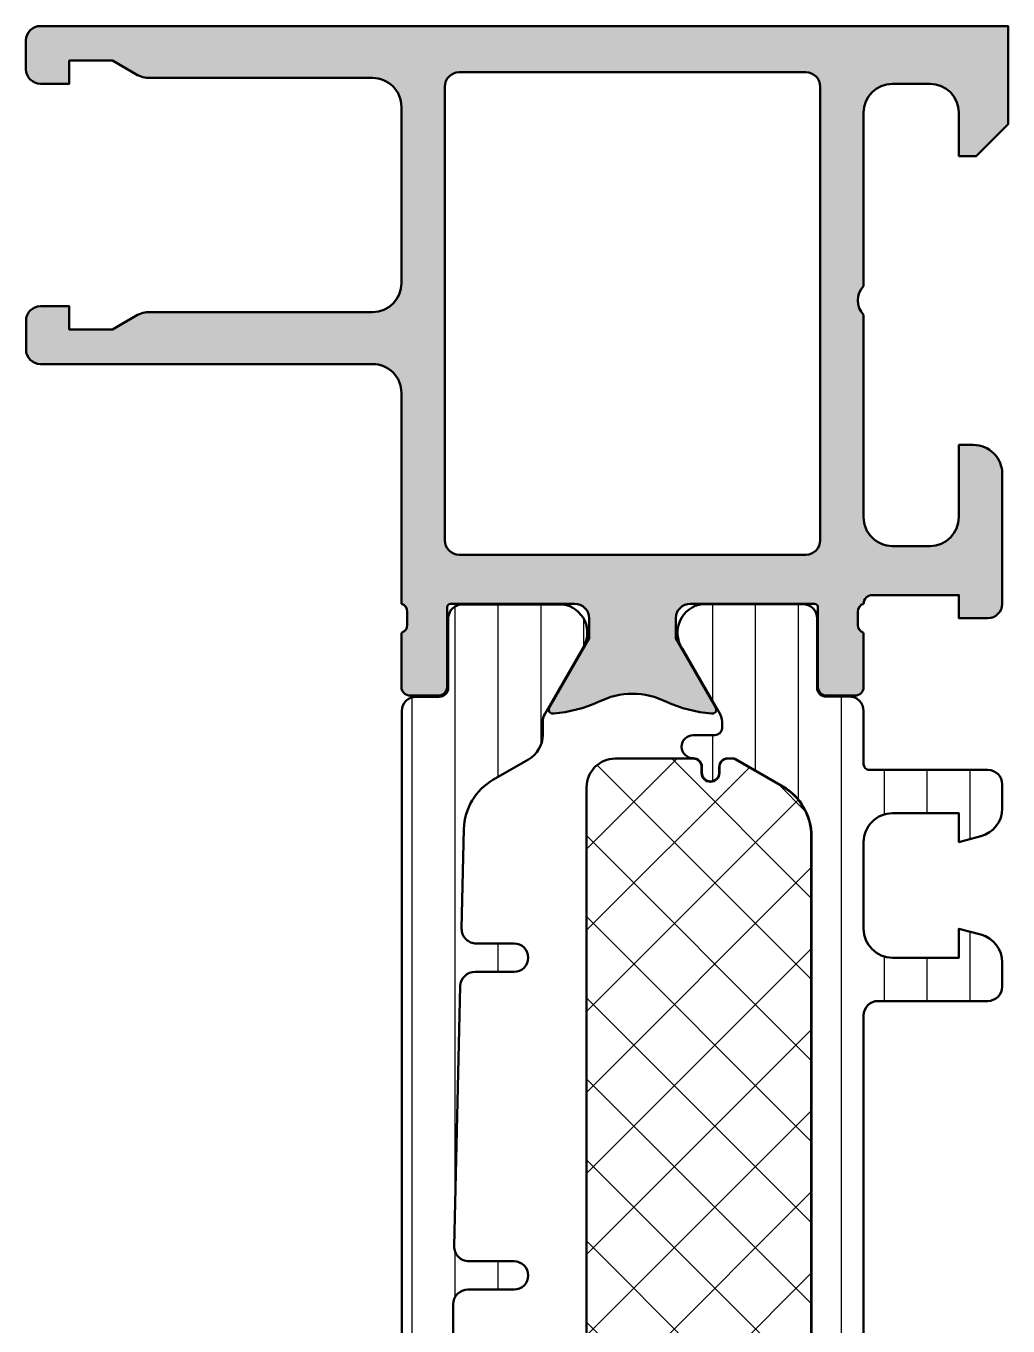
# Model space of a CAD drawing. Extents: x 0 to 64, y 0 to 90.
# Drawn here: x 0 to 34, y 45 to 90 of the extents above; entities that cross this region are included whole.
import ezdxf

# ---------------------------------------------------------------- set-up
doc = ezdxf.new("R2010")
doc.units = 0
for name, color, linetype, lineweight in [('0S-Alu contour', 7, 'Continuous', 50), ('0S-Alu hatch', 252, 'Continuous', 25), ('0S-Plastic contour', 254, 'Continuous', 50), ('0S-Plastic hatch', 253, 'Continuous', 25), ('0S-PT contour', 91, 'Continuous', 50), ('0S-PT hatch', 103, 'Continuous', 25)]:
    doc.layers.add(name, color=color, linetype=linetype, lineweight=lineweight)
pattern_1 = [(90, (0, 0), (-1.4859, 0), [])]

# ---------------------------------------------------------------- blocks, each defined once
blk = doc.blocks.new('345550__A8BBF16F_C096_42A3_A798_4596A1D0117F_')
at = {"layer": '0S-Alu hatch'}
h = blk.add_hatch(color=256, dxfattribs=at)
edge = h.paths.add_edge_path()
edge.add_line((4.307364752741602, 88.20042479065357), (11.99954769374995, 88.20109915747872))
edge.add_ellipse((11.99963536272052, 87.20110073497803), major_axis=(-0.9999984263436257, 0), ratio=1, start_angle=180, end_angle=270.00502306991916, ccw=False)
edge.add_line((12.99963378906414, 87.20110073497806), (12.99963378906277, 81.0998222595982))
edge.add_ellipse((11.99963452751089, 81.09982225959848), major_axis=(-0.9999992615518848, 0), ratio=1, start_angle=90.00000000000023, end_angle=180, ccw=False)
edge.add_line((11.99963452751089, 80.0998229980466), (4.307261541675392, 80.09982299805117))
edge.add_arc((4.30726154167536, 79.0998129319747), 1.00001006607647, 89.99999999999811, 120.0003285740116)
edge.add_line((3.807251542200909, 79.9658441858448), (3, 79.49977111816405))
edge.add_line((3, 79.49977111816405), (1.5, 79.49977111816405))
edge.add_line((1.5, 79.49977111816405), (1.5, 80.30021667480466))
edge.add_line((1.5, 80.30021667480466), (0.5000763498907892, 80.30021667480466))
edge.add_arc((0.5000763498907892, 79.80021661288244), 0.5000000619222363, 90, 180)
edge.add_line((7.6287968553e-05, 79.80021661288244), (7.62939313187e-05, 78.80000965062501))
edge.add_arc((0.5000800347773583, 78.80000965361279), 0.5000037408460396, 180, 270)
edge.add_line((0.500080034777358, 78.30000591276675), (11.99963278891742, 78.30000591278124))
edge.add_ellipse((11.99963278891863, 77.30000491263687), major_axis=(-1.000001000144365, 0), ratio=1, start_angle=180, end_angle=270.00000000006963, ccw=False)
edge.add_line((12.999633789063, 77.30000491263687), (12.9996337890625, 69.99976730346677))
edge.add_ellipse((12.92079734251946, 69.73224671147365), major_axis=(-0.2788950563274339, 0), ratio=1, start_angle=178.8354106259204, end_angle=253.5801235805082, ccw=False)
edge.add_line((13.19963478906251, 69.72657830347536), (13.1996347890625, 69.27298430347531))
edge.add_ellipse((12.92076669341931, 69.26732364399825), major_axis=(-0.2789255417371736, 0), ratio=1, start_angle=106.4245945553584, end_angle=181.1628700728862, ccw=False)
edge.add_line((12.9996337890625, 68.99978030347529), (12.9996337890625, 67.1197693034668))
edge.add_arc((13.29963378906251, 67.1197693034668), 0.300000000000006, 180, 269.9999999999997)
edge.add_line((13.29963378906251, 66.81976930346679), (14.27960810810528, 66.81976930346677))
edge.add_arc((14.27960810810528, 67.11976930346678), 0.3000000000000114, 269.9999999999993, 360)
edge.add_line((14.57960810810529, 67.11976930346678), (14.57960810810529, 69.87998474121093))
edge.add_ellipse((14.69960810810531, 69.8799847412109), major_axis=(-0.1200000000000241, 0), ratio=1, start_angle=270.0000000022221, end_angle=360, ccw=False)
edge.add_line((14.69960810810066, 69.99998474121094), (18.99958563615991, 69.99998474137686))
edge.add_ellipse((18.99958563615992, 69.49999762360295), major_axis=(-0.4999871177739266, 0), ratio=1, start_angle=180, end_angle=270.00000000000125, ccw=False)
edge.add_line((19.49957275393385, 69.49999762360294), (19.49957275390625, 68.79993493479931))
edge.add_line((19.49957275390625, 68.79993493479931), (18.11135864257811, 66.3954696655273))
edge.add_arc((18.23234283792862, 66.33515564994492), 0.1351848956070158, 153.5024575326301, 286.3715668768105)
edge.add_arc((17.91098028125077, 70.84733126901101), 4.65577701696899, 274.4281396603568, 294.2250920001356)
edge.add_ellipse((20.99960327148445, 64.30878680226868), major_axis=(-2.577788972612978, 0), ratio=1, start_angle=242.8012200647251, end_angle=297.19877993525813, ccw=False)
edge.add_arc((24.0882262617183, 70.84733126901102), 4.655777016969111, 245.7749079998717, 265.5718603394586)
edge.add_arc((23.76686370504204, 66.33515564994111), 0.1351848956070081, 253.6284331158749, 386.4975424692157)
edge.add_line((23.8878479003906, 66.39546966552737), (22.49960327148437, 68.79998779296872))
edge.add_line((22.49960327148437, 68.79998779296872), (22.49960327124615, 69.50000780482098))
edge.add_ellipse((22.99958020816802, 69.50000780482098), major_axis=(-0.4999769369218719, 0), ratio=1, start_angle=270.00009934834515, end_angle=360, ccw=False)
edge.add_line((22.99957934123014, 69.9999847417421), (27.29959840018214, 69.9999921972122))
edge.add_ellipse((27.29959860825653, 69.87999237060544), major_axis=(-0.1199998266069385, 0), ratio=1, start_angle=180, end_angle=270.0000993483431, ccw=False)
edge.add_line((27.41959843486347, 69.87999237060542), (27.41959843486345, 67.11999437060544))
edge.add_arc((27.71959843486344, 67.11999437060544), 0.2999999999999865, 180, 270.0000000000007)
edge.add_line((27.71959843486345, 66.81999437060546), (28.69957275390624, 66.81999437060546))
edge.add_arc((28.69957275390624, 67.11999437060547), 0.3000000000000114, 270, 360)
edge.add_line((28.99957275390625, 67.11999437060547), (28.99957275390624, 69.00000537061396))
edge.add_ellipse((29.07843984954942, 69.26754871113691), major_axis=(-0.2789255417371619, 0), ratio=1, start_angle=-1.162870072912483, end_angle=73.5754054446428, ccw=False)
edge.add_line((28.79957175390624, 69.27320937061408), (28.79957175390624, 69.72680337061396))
edge.add_ellipse((29.07840920044929, 69.73247177861228), major_axis=(-0.2788950563274363, 0), ratio=1, start_angle=-73.58012358051627, end_angle=1.1645893740821975, ccw=False)
edge.add_ellipse((29.29905295162591, 70.00051536731213), major_axis=(-0.2994806543864574, 0), ratio=1, start_angle=-90.11462734938578, end_angle=0.10005828018472585, ccw=False)
edge.add_line((29.29965209960847, 70.29999542236328), (32.299560546875, 70.29999542236327))
edge.add_line((32.299560546875, 70.29999542236327), (32.299560546875, 69.49999999999999))
edge.add_line((32.299560546875, 69.49999999999999), (33.29959510195838, 69.50000762846402))
edge.add_arc((33.29959128749564, 69.99997688836302), 0.4999692599135548, 270.000437132106, 359.9992228112989)
edge.add_line((33.79956054736321, 69.99997010652889), (33.79962158576447, 74.49989896487655))
edge.add_arc((32.79953411146229, 74.49991252943104), 1.000087474394167, 359.9992228764861, 450)
edge.add_line((32.79953411146229, 75.50000000382522), (32.29962158203125, 75.49999999999999))
edge.add_line((32.29962158203125, 75.49999999999999), (32.29962158585646, 73.00008747056891))
edge.add_ellipse((31.29953411146229, 73.00008747056896), major_axis=(-1.000087474394181, 0), ratio=1, start_angle=90.00000007618252, end_angle=180, ccw=False)
edge.add_line((31.29953411279204, 71.99999999617478), (29.99963155163522, 71.9999999982715))
edge.add_ellipse((29.99963155163521, 73.00005879772895), major_axis=(-1.000058799457448, 0), ratio=1, start_angle=0, end_angle=90.00000000000063, ccw=False)
edge.add_line((28.99957275217776, 73.00005879772895), (28.99957275390625, 79.99999999999999))
edge.add_ellipse((29.52441209422461, 80.49999999999999), major_axis=(-0.7248836686985065, 0), ratio=1, start_angle=-43.61157673631351, end_angle=43.61157673631362, ccw=False)
edge.add_line((28.99957275390625, 80.99999999999999), (28.99957275279339, 87.00038769658362))
edge.add_ellipse((29.9996275625945, 87.00038769658359), major_axis=(-1.000054809801117, 0), ratio=1, start_angle=270.00000016449235, end_angle=360, ccw=False)
edge.add_line((29.99962755972341, 88.00044250638469), (31.2995351827557, 88.0004425086149))
edge.add_ellipse((31.29953518275569, 87.00035610491894), major_axis=(-1.000086403695945, 0), ratio=1, start_angle=180, end_angle=269.9999999999992, ccw=False)
edge.add_line((32.29962158645163, 87.00035610491896), (32.29962158203125, 85.49999237060545))
edge.add_line((32.29962158203125, 85.49999237060545), (32.89959716796875, 85.49999237060545))
edge.add_line((32.89959716796875, 85.49999237060545), (33.99957275390625, 86.59996795654295))
edge.add_line((33.99957275390625, 86.59996795654295), (33.99957275390626, 89.99999999999999))
edge.add_line((33.99957275390626, 89.99999999999999), (0.4999794725515301, 90.00000000042138))
edge.add_arc((0.4999794725515273, 89.50002052744846), 0.4999794729729246, 89.99999999999967, 180)
edge.add_line((-4.213974e-10, 89.50002052744846), (-7.657e-13, 88.50054844111712))
edge.add_arc((0.4999991249216863, 88.50054844132792), 0.499999124922452, 180, 270)
edge.add_line((0.4999991249216861, 88.00054931640547), (1.5, 88.00054931640624))
edge.add_line((1.5, 88.00054931640624), (1.5, 88.80047607421874))
edge.add_line((1.5, 88.80047607421874), (2.999999999999999, 88.80047607421874))
edge.add_line((2.999999999999999, 88.80047607421874), (3.807275074343867, 88.33439905843603))
edge.add_arc((4.307277082792603, 89.20043438066548), 1.000009593854872, 240.0001844823245, 270.0050230698836)
edge = h.paths.add_edge_path()
edge.add_ellipse((14.99962127114104, 87.89999115561677), major_axis=(-0.5000027408751038, 0), ratio=1, start_angle=270.0000000000354, end_angle=359.99968592151924, ccw=False)
edge.add_line((14.99962127114073, 88.39999389649188), (26.99958527182773, 88.39999389649186))
edge.add_ellipse((26.99958527182772, 87.89999115561675), major_axis=(-0.5000027408751038, 0), ratio=1, start_angle=180, end_angle=269.9999999999996, ccw=False)
edge.add_line((27.49958801270282, 87.89999115561702), (27.49958801270283, 72.19999968910975))
edge.add_ellipse((26.99958527182773, 72.19999968910975), major_axis=(-0.5000027408751038, 0), ratio=1, start_angle=90.00000000003541, end_angle=180, ccw=False)
edge.add_line((26.99958527182803, 71.69999694823466), (14.99962127114104, 71.69999694823466))
edge.add_ellipse((14.99962127114104, 72.19999968910979), major_axis=(-0.5000027408751127, 0), ratio=1, start_angle=0, end_angle=90, ccw=False)
edge.add_line((14.49961853026592, 72.19999968910979), (14.49961853027345, 87.89999389648436))
at = {"layer": '0S-Alu contour', "color": 7}
for points in [[(32.29962158645163, 87.00035610491896), (32.29962158203125, 85.49999237060545), (32.89959716796875, 85.49999237060545), (33.99957275390625, 86.59996795654295), (33.99957275390626, 89.99999999999999), (0.4999794725515301, 90.00000000042138)], [(-4.213974e-10, 89.50002052744846), (-7.657e-13, 88.50054844111712)], [(0.4999991249216861, 88.00054931640547), (1.5, 88.00054931640624), (1.5, 88.80047607421874), (2.999999999999999, 88.80047607421874), (3.807275074343867, 88.33439905843603)], [(4.307364752741602, 88.20042479065357), (11.99954769374995, 88.20109915747872)], [(14.99962127114073, 88.39999389649188), (26.99958527182773, 88.39999389649186)], [(14.49961853026592, 72.19999968910979), (14.49961853027345, 87.89999389648436)], [(27.49958801270282, 87.89999115561702), (27.49958801270283, 72.19999968910975)], [(29.99962755972341, 88.00044250638469), (31.2995351827557, 88.0004425086149)], [(12.99963378906414, 87.20110073497806), (12.99963378906277, 81.0998222595982)], [(28.99957275390625, 80.99999999999999), (28.99957275279339, 87.00038769658362)], [(3.807251542200909, 79.9658441858448), (3, 79.49977111816405), (1.5, 79.49977111816405), (1.5, 80.30021667480466), (0.5000763498907892, 80.30021667480466)], [(7.6287968553e-05, 79.80021661288244), (7.62939313187e-05, 78.80000965062501)], [(11.99963452751089, 80.0998229980466), (4.307261541675392, 80.09982299805117)], [(28.99957275217776, 73.00005879772895), (28.99957275390625, 79.99999999999999)], [(0.500080034777358, 78.30000591276675), (11.99963278891742, 78.30000591278124)], [(12.999633789063, 77.30000491263687), (12.9996337890625, 69.99976730346677)], [(32.79953411146229, 75.50000000382522), (32.29962158203125, 75.49999999999999), (32.29962158585646, 73.00008747056891)], [(33.79956054736321, 69.99997010652889), (33.79962158576447, 74.49989896487655)], [(26.99958527182803, 71.69999694823466), (14.99962127114104, 71.69999694823466)], [(31.29953411279204, 71.99999999617478), (29.99963155163522, 71.9999999982715)], [(29.29965209960847, 70.29999542236328), (32.299560546875, 70.29999542236327), (32.299560546875, 69.49999999999999), (33.29959510195838, 69.50000762846402)], [(14.57960810810529, 67.11976930346678), (14.57960810810529, 69.87998474121093)], [(14.69960810810066, 69.99998474121094), (18.99958563615991, 69.99998474137686)], [(22.99957934123014, 69.9999847417421), (27.29959840018214, 69.9999921972122)], [(27.41959843486347, 69.87999237060542), (27.41959843486345, 67.11999437060544)], [(13.19963478906251, 69.72657830347536), (13.1996347890625, 69.27298430347531)], [(19.49957275393385, 69.49999762360294), (19.49957275390625, 68.79993493479931), (18.11135864257811, 66.3954696655273)], [(23.8878479003906, 66.39546966552737), (22.49960327148437, 68.79998779296872), (22.49960327124615, 69.50000780482098)], [(28.79957175390624, 69.27320937061408), (28.79957175390624, 69.72680337061396)], [(12.9996337890625, 68.99978030347529), (12.9996337890625, 67.1197693034668)], [(28.99957275390625, 67.11999437060547), (28.99957275390624, 69.00000537061396)], [(13.29963378906251, 66.81976930346679), (14.27960810810528, 66.81976930346677)], [(27.71959843486345, 66.81999437060546), (28.69957275390624, 66.81999437060546)]]:
    blk.add_lwpolyline(points, dxfattribs=at)
for centre, radius, start, end in [((0.4999794725515273, 89.50002052744846), 0.4999794729729246, 89.99999999999967, 180), ((0.4999991249216863, 88.50054844132792), 0.499999124922452, 180, 270), ((4.307277082792603, 89.20043438066548), 1.000009593854872, 240.0001844823245, 270.0050230698836), ((0.5000763498907892, 79.80021661288244), 0.5000000619222363, 90, 180), ((4.30726154167536, 79.0998129319747), 1.00001006607647, 89.99999999999811, 120.0003285740116), ((0.5000800347773583, 78.80000965361279), 0.5000037408460396, 180, 270), ((32.79953411146229, 74.49991252943104), 1.000087474394167, 359.9992228764861, 90), ((33.29959128749564, 69.99997688836302), 0.4999692599135548, 270.000437132106, 359.9992228112989), ((13.29963378906251, 67.1197693034668), 0.300000000000006, 180, 269.9999999999997), ((14.27960810810528, 67.11976930346678), 0.3000000000000114, 269.9999999999993, 0), ((27.71959843486344, 67.11999437060544), 0.2999999999999865, 180, 270.0000000000007), ((28.69957275390624, 67.11999437060547), 0.3000000000000114, 270, 0), ((17.91098028125077, 70.84733126901101), 4.65577701696899, 274.4281396603568, 294.2250920001356), ((24.0882262617183, 70.84733126901102), 4.655777016969111, 245.7749079998717, 265.5718603394586), ((18.23234283792862, 66.33515564994492), 0.1351848956070158, 153.5024575326301, 286.3715668768105), ((23.76686370504204, 66.33515564994111), 0.1351848956070081, 253.6284331158749, 26.4975424692157)]:
    blk.add_arc(centre, radius, start, end, dxfattribs=at)
at = {"layer": '0S-Alu contour', "color": 7, "extrusion": (0, 0, -1)}
for centre, radius, start, end in [((-11.99963536272052, 87.20110073497803), 0.9999984263436257, 89.99497693008087, 180), ((-14.99962127114104, 87.89999115561677), 0.5000027408751038, 0.0003140784807261, 89.99999999996459), ((-26.99958527182772, 87.89999115561675), 0.5000027408751038, 90.0000000000004, 180), ((-29.9996275625945, 87.00038769658359), 1.000054809801117, 0, 89.99999983550768), ((-31.29953518275569, 87.00035610491894), 1.000086403695945, 90.00000000000081, 180), ((-11.99963452751089, 81.09982225959848), 0.9999992615518848, 180, 269.9999999999998), ((-29.52441209422461, 80.49999999999999), 0.7248836686985065, 316.3884232636864, 43.61157673631359), ((-11.99963278891863, 77.30000491263687), 1.000001000144365, 89.99999999993038, 180), ((-29.99963155163521, 73.00005879772895), 1.000058799457448, 269.9999999999994, 0), ((-31.29953411146229, 73.00008747056896), 1.000087474394181, 180, 269.9999999238175), ((-14.99962127114104, 72.19999968910979), 0.5000027408751127, 270, 0), ((-26.99958527182773, 72.19999968910975), 0.5000027408751038, 180, 269.9999999999646), ((-29.29905295162591, 70.00051536731213), 0.2994806543864574, 359.8999417198153, 90.11462734938593), ((-12.92079734251946, 69.73224671147365), 0.2788950563274339, 106.4198764194918, 181.1645893740797), ((-14.69960810810531, 69.8799847412109), 0.1200000000000241, 0, 89.99999999777786), ((-18.99958563615992, 69.49999762360295), 0.4999871177739266, 89.99999999999876, 180), ((-22.99958020816802, 69.50000780482098), 0.4999769369218719, 0, 89.99990065165484), ((-27.29959860825653, 69.87999237060544), 0.1199998266069385, 89.99990065165689, 180), ((-29.07840920044929, 69.73247177861228), 0.2788950563274363, 358.8354106259178, 73.58012358051639), ((-12.92076669341931, 69.26732364399825), 0.2789255417371736, 178.8371299271138, 253.5754054446416), ((-29.07843984954942, 69.26754871113691), 0.2789255417371619, 286.4245945553573, 1.162870072912553), ((-20.99960327148445, 64.30878680226868), 2.577788972612978, 62.80122006474185, 117.1987799352749)]:
    blk.add_arc(centre, radius, start, end, dxfattribs=at)
blk = doc.blocks.new('245317__964517B7_FF8A_4DD0_BC6F_295628E192CF___CD603B77_33C0_4AE0_94DE_BE5BF9555211_')
at = {"layer": '0S-Plastic hatch'}
h = blk.add_hatch(dxfattribs=at)
h.set_pattern_fill('ANSI31', color=256, scale=0.4680000000000001, angle=45, style=0)
h.set_pattern_definition(pattern_1)
edge = h.paths.add_edge_path()
edge.add_line((13.01000000000008, 66.29000299999998), (13.00999999999989, 16.20999700000011))
edge.add_arc((13.49999999999999, 16.2099970000001), 0.4900000000001015, 180, 270.0000000000004)
edge.add_line((13.49999999999999, 15.719997), (14.31033401224253, 15.719997))
edge.add_ellipse((14.31033331504887, 15.40999630290355), major_axis=(-0.3100006970972397, 0), ratio=1, start_angle=179.99987114239, end_angle=269.9998711414056, ccw=False)
edge.add_line((14.62033401214533, 15.40999560572257), (14.61999938293617, 13.00999856427072))
edge.add_arc((15.10999536037491, 13.00999597743861), 0.489995977445572, 179.9996975194316, 269.9999999999988)
edge.add_line((15.1099953603749, 12.51999999999304), (18.5858224961842, 12.52))
edge.add_arc((18.44422884910812, 13.49981807472285), 0.9899960709244728, 278.2228963588981, 392.7407569883898)
edge.add_line((19.27694055408894, 14.03524634894251), (17.9583043908062, 16.31919149350405))
edge.add_ellipse((18.39997736187124, 16.5741914672896), major_axis=(-0.5100000000000495, 0), ratio=1, start_angle=-0.5398516222142007, end_angle=29.999996599342012, ccw=False)
edge.add_line((17.88999999999987, 16.57899671221187), (17.88999999999986, 17.03149545762271))
edge.add_arc((16.89999999999989, 17.03149545762269), 0.9899999999999664, 0, 60.00000000000126)
edge.add_line((17.39499999999986, 17.88886060736927), (16.16814668627394, 18.59718469830506))
edge.add_ellipse((17.173146686274, 20.337895759912), major_axis=(-2.010000000000213, 0), ratio=1, start_angle=1.3413950657791816, end_angle=60.00000000000148, ccw=False)
edge.add_line((15.16369751219449, 20.29084242005165), (15.08297730594225, 23.73806109287132))
edge.add_ellipse((15.59283754414147, 23.75000000000006), major_axis=(-0.5100000000000032, 0), ratio=1, start_angle=-89.99999999999972, end_angle=1.3413950657787268, ccw=False)
edge.add_line((15.59283754414147, 24.26000000000006), (16.90000000000004, 24.26000000000005))
edge.add_arc((16.90000000000004, 24.75000000000006), 0.490000000000002, 270, 450)
edge.add_line((16.90000000000004, 25.24000000000006), (15.54600546650817, 25.24000000000006))
edge.add_ellipse((15.54600546650817, 25.75000000000006), major_axis=(-0.5100000000000052, 0), ratio=1, start_angle=1.3413950657787268, end_angle=90.0000000000004, ccw=False)
edge.add_line((15.03614522830894, 25.73806109287133), (14.82540087895906, 34.73806109287135))
edge.add_ellipse((15.33526111715824, 34.75000000000009), major_axis=(-0.509999999999957, 0), ratio=1, start_angle=-89.9999999999996, end_angle=1.3413950657787268, ccw=False)
edge.add_line((15.33526111715823, 35.26000000000005), (16.90000000000004, 35.26000000000006))
edge.add_arc((16.90000000000004, 35.75000000000006), 0.490000000000002, 270.0000000000004, 450.0000000000004)
edge.add_line((16.90000000000004, 36.24000000000006), (15.29999999999999, 36.24000000000005))
edge.add_ellipse((15.29999999999998, 36.75000000000005), major_axis=(-0.509999999999998, 0), ratio=1, start_angle=0, end_angle=90.0000000000012, ccw=False)
edge.add_line((14.78999999999998, 36.75000000000006), (14.78999999999998, 45.75000000000007))
edge.add_ellipse((15.29999999999998, 45.75000000000007), major_axis=(-0.5099999999999963, 0), ratio=1, start_angle=269.9999999999992, end_angle=360, ccw=False)
edge.add_line((15.29999999999999, 46.26000000000007), (16.90000000000003, 46.26000000000006))
edge.add_arc((16.90000000000003, 46.75000000000006), 0.490000000000002, 270.0000000000004, 450.0000000000004)
edge.add_line((16.90000000000002, 47.24000000000006), (15.33526111715828, 47.24000000000003))
edge.add_ellipse((15.33526111715829, 47.75000000000004), major_axis=(-0.5100000000000052, 0), ratio=1, start_angle=-1.34139506577759, end_angle=89.99999999999977, ccw=False)
edge.add_line((14.82540087895905, 47.76193890712877), (15.03614522830894, 56.7619389071288))
edge.add_ellipse((15.54600546650817, 56.75000000000006), major_axis=(-0.5100000000000051, 0), ratio=1, start_angle=270.0000000000004, end_angle=358.6586049342208, ccw=False)
edge.add_line((15.54600546650817, 57.26000000000006), (16.90000000000005, 57.26000000000006))
edge.add_arc((16.90000000000005, 57.75000000000006), 0.490000000000002, 270, 450)
edge.add_line((16.90000000000005, 58.24000000000006), (15.59283754414147, 58.24000000000007))
edge.add_ellipse((15.59283754414147, 58.75000000000007), major_axis=(-0.5099999999999909, 0), ratio=1, start_angle=-1.34139506577759, end_angle=89.9999999999996, ccw=False)
edge.add_line((15.08297730594225, 58.7619389071288), (15.16369751219449, 62.20915757994848))
edge.add_ellipse((17.17314668627377, 62.16210424008814), major_axis=(-2.009999999999975, 0), ratio=1, start_angle=299.9999999999988, end_angle=358.65860493422105, ccw=False)
edge.add_line((16.16814668627382, 63.90281530169487), (17.39499999999986, 64.61113939263076))
edge.add_arc((16.89999999999988, 65.46850454237736), 0.9899999999999973, 299.9999999999992, 360)
edge.add_line((17.88999999999987, 65.46850454237742), (17.88999999999984, 65.92100328778709))
edge.add_ellipse((18.39997736187141, 65.9258085327103), major_axis=(-0.5100000000002535, 0), ratio=1, start_angle=-29.999996599344627, end_angle=0.5398516223189063, ccw=False)
edge.add_line((17.95830439080621, 66.18080850649596), (19.27694055408881, 68.4647536510573))
edge.add_arc((18.44422884910811, 69.00018192527715), 0.9899960709244741, 327.2592430115969, 441.7771036410994)
edge.add_line((18.58582249618423, 69.97999999999999), (15.10999536037492, 69.98000000000695))
edge.add_arc((15.10999536036554, 69.49000402257074), 0.4899959774362089, 89.99999999890326, 180.0079887600601)
edge.add_line((14.61999938769228, 69.48993570235024), (14.62033400922925, 67.09004622298073))
edge.add_ellipse((14.31033401224254, 67.09000299999998), major_axis=(-0.309999999999981, 0), ratio=1, start_angle=90.00000000000068, end_angle=180.0079886915353, ccw=False)
edge.add_line((14.31033401224254, 66.780003), (13.50000000000007, 66.78000299999998))
edge.add_arc((13.50000000000007, 66.29000299999998), 0.4899999999999949, 90.00000000000082, 180)
at = {"layer": '0S-Plastic contour', "color": 7}
for points in [[(18.58582249618423, 69.97999999999999), (15.10999536037492, 69.98000000000695)], [(14.61999938769228, 69.48993570235024), (14.62033400922925, 67.09004622298073)], [(17.95830439080621, 66.18080850649596), (19.27694055408881, 68.4647536510573)], [(14.31033401224254, 66.780003), (13.50000000000007, 66.78000299999998)], [(13.01000000000008, 66.29000299999998), (13.00999999999989, 16.20999700000011)], [(17.88999999999987, 65.46850454237742), (17.88999999999984, 65.92100328778709)], [(16.16814668627382, 63.90281530169487), (17.39499999999986, 64.61113939263076)], [(15.08297730594225, 58.7619389071288), (15.16369751219449, 62.20915757994848)], [(16.90000000000005, 58.24000000000006), (15.59283754414147, 58.24000000000007)], [(15.54600546650817, 57.26000000000006), (16.90000000000005, 57.26000000000006)], [(14.82540087895905, 47.76193890712877), (15.03614522830894, 56.7619389071288)], [(16.90000000000002, 47.24000000000006), (15.33526111715828, 47.24000000000003)], [(15.29999999999999, 46.26000000000007), (16.90000000000003, 46.26000000000006)], [(14.78999999999998, 36.75000000000006), (14.78999999999998, 45.75000000000007)], [(16.90000000000004, 36.24000000000006), (15.29999999999999, 36.24000000000005)], [(15.33526111715823, 35.26000000000005), (16.90000000000004, 35.26000000000006)], [(15.03614522830894, 25.73806109287133), (14.82540087895906, 34.73806109287135)], [(16.90000000000004, 25.24000000000006), (15.54600546650817, 25.24000000000006)], [(15.59283754414147, 24.26000000000006), (16.90000000000004, 24.26000000000005)], [(15.16369751219449, 20.29084242005165), (15.08297730594225, 23.73806109287132)], [(17.39499999999986, 17.88886060736927), (16.16814668627394, 18.59718469830506)], [(17.88999999999987, 16.57899671221187), (17.88999999999986, 17.03149545762271)], [(19.27694055408894, 14.03524634894251), (17.9583043908062, 16.31919149350405)], [(13.49999999999999, 15.719997), (14.31033401224253, 15.719997)], [(14.62033401214533, 15.40999560572257), (14.61999938293617, 13.00999856427072)], [(15.1099953603749, 12.51999999999304), (18.5858224961842, 12.52)]]:
    blk.add_lwpolyline(points, dxfattribs=at)
for centre, radius, start, end in [((15.10999536036554, 69.49000402257074), 0.4899959774362089, 89.99999999890326, 180.0079887600601), ((18.44422884910811, 69.00018192527715), 0.9899960709244741, 327.2592430115969, 81.77710364109939), ((13.50000000000007, 66.29000299999998), 0.4899999999999949, 90.00000000000082, 180), ((16.89999999999988, 65.46850454237736), 0.9899999999999973, 299.9999999999992, 0), ((16.90000000000005, 57.75000000000006), 0.490000000000002, 270, 90), ((16.90000000000003, 46.75000000000006), 0.490000000000002, 270.0000000000004, 90.00000000000043), ((16.90000000000004, 35.75000000000006), 0.490000000000002, 270.0000000000004, 90.00000000000043), ((16.90000000000004, 24.75000000000006), 0.490000000000002, 270, 90), ((16.89999999999989, 17.03149545762269), 0.9899999999999664, 0, 60.00000000000126), ((13.49999999999999, 16.2099970000001), 0.4900000000001015, 180, 270.0000000000004), ((18.44422884910812, 13.49981807472285), 0.9899960709244728, 278.2228963588981, 32.74075698838983), ((15.10999536037491, 13.00999597743861), 0.489995977445572, 179.9996975194316, 269.9999999999988)]:
    blk.add_arc(centre, radius, start, end, dxfattribs=at)
at = {"layer": '0S-Plastic contour', "color": 7, "extrusion": (0, 0, -1)}
for centre, radius, start, end in [((-14.31033401224254, 67.09000299999998), 0.309999999999981, 179.9920113084647, 269.9999999999993), ((-18.39997736187141, 65.9258085327103), 0.5100000000002535, 359.4601483776811, 29.99999659934461), ((-17.17314668627377, 62.16210424008814), 2.009999999999975, 1.341395065778929, 60.00000000000119), ((-15.59283754414147, 58.75000000000007), 0.5099999999999909, 270.0000000000004, 1.34139506577757), ((-15.54600546650817, 56.75000000000006), 0.5100000000000051, 1.341395065779201, 89.9999999999996), ((-15.33526111715829, 47.75000000000004), 0.5100000000000052, 270.0000000000002, 1.34139506577757), ((-15.29999999999998, 45.75000000000007), 0.5099999999999963, 0, 90.0000000000008), ((-15.29999999999998, 36.75000000000005), 0.509999999999998, 269.9999999999988, 0), ((-15.33526111715824, 34.75000000000009), 0.509999999999957, 358.6586049342213, 89.9999999999996), ((-15.54600546650817, 25.75000000000006), 0.5100000000000052, 269.9999999999996, 358.6586049342213), ((-15.59283754414147, 23.75000000000006), 0.5100000000000032, 358.6586049342213, 89.99999999999982), ((-17.173146686274, 20.337895759912), 2.010000000000213, 299.9999999999985, 358.6586049342208), ((-18.39997736187124, 16.5741914672896), 0.5100000000000495, 330.000003400658, 0.5398516222141895), ((-14.31033331504887, 15.40999630290355), 0.3100006970972397, 90.00012885859437, 180.0001288576101)]:
    blk.add_arc(centre, radius, start, end, dxfattribs=at)
blk = doc.blocks.new('245317__332D16D9_D9FE_4A38_A939_2CBA668FE7C1___D07CD5FD_7672_4590_93E4_935016926A17_')
at = {"layer": '0S-Plastic hatch'}
h = blk.add_hatch(dxfattribs=at)
h.set_pattern_fill('ANSI31', color=256, scale=0.4680000000000001, angle=45, style=0)
h.set_pattern_definition(pattern_1)
edge = h.paths.add_edge_path()
edge.add_arc((29.19999999999973, 64.45000000004715), 0.2000000000000028, 180, 270.000000000001)
edge.add_line((29.19999999999973, 64.25000000004715), (33.29999999999973, 64.25000000004721))
edge.add_ellipse((33.29999999999972, 63.75000000004721), major_axis=(-0.5, 0), ratio=1, start_angle=180, end_angle=269.9999999999992, ccw=False)
edge.add_line((33.79999999999972, 63.75000000004722), (33.79999999999972, 62.91925077667283))
edge.add_ellipse((32.79999999999981, 62.91925077667283), major_axis=(-0.9999999999999147, 0), ratio=1, start_angle=105.00000000000341, end_angle=180, ccw=False)
edge.add_line((33.05881904510236, 61.95332495038386), (32.29999999999972, 61.7500000000472))
edge.add_line((32.29999999999972, 61.7500000000472), (32.29999999999972, 62.75000000004713))
edge.add_line((32.29999999999972, 62.75000000004713), (29.99999999999975, 62.7500000000472))
edge.add_arc((29.99999999999973, 61.75000000004719), 1.000000000000007, 89.99999999999876, 180)
edge.add_line((28.99999999999972, 61.75000000004718), (28.99999999999972, 58.75000000004718))
edge.add_arc((29.99999999999971, 58.75000000004718), 0.9999999999999928, 180, 270)
edge.add_line((29.99999999999971, 57.75000000004719), (32.29999999999972, 57.75000000004719))
edge.add_line((32.29999999999972, 57.75000000004719), (32.29999999999972, 58.75000000004718))
edge.add_line((32.29999999999972, 58.75000000004718), (33.05881904510222, 58.54667504971065))
edge.add_ellipse((32.79999999999976, 57.58074922342161), major_axis=(-0.9999999999999623, 0), ratio=1, start_angle=180, end_angle=255.0000000000029, ccw=False)
edge.add_line((33.79999999999972, 57.58074922342158), (33.79999999999971, 56.75000000004714))
edge.add_ellipse((33.29999999999976, 56.75000000004715), major_axis=(-0.4999999999999503, 0), ratio=1, start_angle=89.9999999999992, end_angle=180, ccw=False)
edge.add_line((33.29999999999976, 56.25000000004719), (29.49999999999973, 56.25000000004719))
edge.add_arc((29.49999999999973, 55.75000000004719), 0.5000000000000071, 90, 180)
edge.add_line((28.99999999999972, 55.75000000004719), (28.99999999999972, 26.74999999999999))
edge.add_arc((29.49999999999971, 26.74999999999999), 0.4999999999999823, 180, 269.9999999999996)
edge.add_line((29.49999999999971, 26.25000000000001), (33.29999999999976, 26.25000000000001))
edge.add_ellipse((33.29999999999976, 25.75000000000005), major_axis=(-0.499999999999961, 0), ratio=1, start_angle=180, end_angle=270.0000000000008, ccw=False)
edge.add_line((33.79999999999972, 25.75000000000005), (33.79999999999973, 24.91925077662571))
edge.add_ellipse((32.79999999999965, 24.91925077662569), major_axis=(-1.000000000000078, 0), ratio=1, start_angle=104.99999999999369, end_angle=180, ccw=False)
edge.add_line((33.05881904510208, 23.95332495033652), (32.29999999999972, 23.75000000000007))
edge.add_line((32.29999999999972, 23.75000000000007), (32.29999999999972, 24.74999999999998))
edge.add_line((32.29999999999972, 24.74999999999998), (29.99999999999964, 24.74999999999996))
edge.add_arc((29.99999999999966, 23.75000000000002), 0.999999999999936, 90.00000000000081, 180)
edge.add_line((28.99999999999972, 23.75000000000002), (28.99999999999972, 20.75000000000001))
edge.add_arc((29.99999999999972, 20.75000000000001), 0.9999999999999964, 180, 269.9999999999998)
edge.add_line((29.99999999999972, 19.75000000000001), (32.29999999999972, 19.75000000000001))
edge.add_line((32.29999999999972, 19.75000000000001), (32.29999999999972, 20.75000000000001))
edge.add_line((32.29999999999972, 20.75000000000001), (33.0588190451023, 20.54667504966338))
edge.add_ellipse((32.79999999999974, 19.58074922337433), major_axis=(-0.9999999999999879, 0), ratio=1, start_angle=180, end_angle=254.99999999999739, ccw=False)
edge.add_line((33.79999999999972, 19.58074922337433), (33.79999999999972, 18.74999999999994))
edge.add_ellipse((33.29999999999972, 18.74999999999995), major_axis=(-0.5, 0), ratio=1, start_angle=90.0000000000008, end_angle=180, ccw=False)
edge.add_line((33.29999999999972, 18.24999999999995), (29.19999999999975, 18.25000000000001))
edge.add_arc((29.19999999999975, 18.04999999999998), 0.2000000000000242, 89.99999999999898, 180)
edge.add_line((28.99999999999972, 18.04999999999998), (28.99999999999973, 16.2099943210905))
edge.add_ellipse((28.50000267890204, 16.2099943210905), major_axis=(-0.4999973210976875, 0), ratio=1, start_angle=89.9999999999996, end_angle=180, ccw=False)
edge.add_line((28.50000267890204, 15.70999699999281), (27.68966866666215, 15.70999699999999))
edge.add_arc((27.68966866665949, 15.40999699999997), 0.3000000000000114, 89.99999999949247, 180)
edge.add_line((27.38966866665948, 15.40999700000007), (27.39000061705651, 13.0099986170577))
edge.add_ellipse((26.89000463961789, 13.00999597743861), major_axis=(-0.4999959774455867, 0), ratio=1, start_angle=90, end_angle=180.0003024805684, ccw=False)
edge.add_line((26.89000463961789, 12.50999999999302), (23.41346050189336, 12.50999999999999))
edge.add_ellipse((23.55577115088469, 13.49981807472284), major_axis=(-0.9999960709244688, 0), ratio=1, start_angle=-32.7270160998379, end_angle=81.81839194810152, ccw=False)
edge.add_line((22.71451850189332, 14.04045299999994), (24.03303535120449, 16.32419148667226))
edge.add_arc((23.60002263447412, 16.57419146097182), 0.5000000000000001, 330.000003400654, 360.0057438232341)
edge.add_line((24.10002263196167, 16.57424158528562), (24.09999999873409, 16.80002506213941))
edge.add_arc((23.84999999997284, 16.79999999998251), 0.2500000000174774, 0.0057438232341285, 89.99999999999675)
edge.add_line((23.84999999997285, 17.05), (23.09959336060872, 17.05000000000001))
edge.add_ellipse((23.09959336060874, 17.44925907311677), major_axis=(-0.399259073116756, 0), ratio=1, start_angle=-90.00000000000313, end_angle=89.99999999999687, ccw=False)
edge.add_arc((23.09959336060879, 18.15000000000005), 0.3014818537665249, 269.9999999999946, 360)
edge.add_line((23.40107521437531, 18.15000000000005), (23.40107521437531, 18.35057079528622))
edge.add_ellipse((23.70050441908908, 18.35057079528622), major_axis=(-0.2994292047137641, 0), ratio=1, start_angle=180, end_angle=360, ccw=False)
edge.add_line((23.99993362380284, 18.35057079528622), (23.99993362380284, 18.14999999999997))
edge.add_arc((24.29993362380278, 18.14999999999997), 0.2999999999999474, 180, 266.6063607285564)
edge.add_line((24.28217495791441, 17.85052607828752), (24.46501280945995, 17.85052607828746))
edge.add_arc((24.46501280946001, 18.05052607828747), 0.2000000000000028, 269.9999999999817, 299.9999999999977)
edge.add_line((24.56501280946, 17.87732099753057), (26.1999999999997, 18.8212812921102))
edge.add_arc((25.19999999999976, 20.55333209967907), 1.999999999999962, 299.9999999999985, 360)
edge.add_line((27.19999999999973, 20.55333209967907), (27.19999999999971, 61.94666790036814))
edge.add_arc((25.19999999999983, 61.94666790036814), 1.999999999999882, 0, 59.99999999999638)
edge.add_line((26.19999999999988, 63.67871870793685), (24.56501280946032, 64.62267900251659))
edge.add_arc((24.46501280946025, 64.44947392175966), 0.2000000000000741, 59.99999999998711, 89.99999999999694)
edge.add_line((24.46501280946026, 64.64947392175974), (24.28217495791443, 64.64947392175971))
edge.add_arc((24.29993362380281, 64.35000000004725), 0.2999999999999755, 93.3936392714448, 180)
edge.add_line((23.99993362380284, 64.35000000004723), (23.99993362380283, 64.14942920476099))
edge.add_ellipse((23.70050441908907, 64.14942920476096), major_axis=(-0.2994292047137605, 0), ratio=1, start_angle=0, end_angle=180, ccw=False)
edge.add_line((23.40107521437531, 64.14942920476096), (23.40107521437531, 64.3500000000471))
edge.add_arc((23.09959336060874, 64.3500000000471), 0.3014818537665747, 0, 90)
edge.add_ellipse((23.09959336060873, 65.05074092693043), major_axis=(-0.3992590731167524, 0), ratio=1, start_angle=-89.99999999999898, end_angle=90.00000000000102, ccw=False)
edge.add_line((23.09959336060872, 65.45000000004718), (23.84999999997283, 65.45000000004721))
edge.add_arc((23.84999999997282, 65.7000000000647), 0.2500000000174936, 270.0000000000017, 359.9942561767659)
edge.add_line((24.09999999873409, 65.69997493790781), (24.10002263196195, 65.92575841754346))
edge.add_arc((23.60002263447413, 65.92580853907533), 0.4999999999999872, 359.9942564955642, 389.9999965993454)
edge.add_line((24.03303535120449, 66.17580851337489), (22.71451850189337, 68.45954700004714))
edge.add_ellipse((23.55577115088468, 69.00018192532434), major_axis=(-0.9999960709244738, 0), ratio=1, start_angle=-81.8183919481005, end_angle=32.72701609984421, ccw=False)
edge.add_line((23.41346050189333, 69.99000000004719), (26.89000199999283, 69.99000000004717))
edge.add_ellipse((26.8900046396179, 69.49000402260856), major_axis=(-0.4999959774455833, 0), ratio=1, start_angle=179.9920751942274, end_angle=270.0003024811847, ccw=False)
edge.add_line((27.39000061228083, 69.48993486618845), (27.38966866952904, 67.0900444938744))
edge.add_arc((27.68966866665949, 67.09000300004722), 0.3000000000000118, 179.9920752627532, 270.0000000005075)
edge.add_line((27.68966866666215, 66.7900030000472), (28.50000267890203, 66.79000300005437))
edge.add_ellipse((28.50000267890204, 66.29000567895667), major_axis=(-0.4999973210976946, 0), ratio=1, start_angle=180, end_angle=270.0000000000008, ccw=False)
edge.add_line((28.99999999999973, 66.29000567895667), (28.99999999999972, 64.45000000004715))
at = {"layer": '0S-Plastic contour', "color": 7}
for points in [[(23.41346050189333, 69.99000000004719), (26.89000199999283, 69.99000000004717)], [(27.39000061228083, 69.48993486618845), (27.38966866952904, 67.0900444938744)], [(24.03303535120449, 66.17580851337489), (22.71451850189337, 68.45954700004714)], [(27.68966866666215, 66.7900030000472), (28.50000267890203, 66.79000300005437)], [(28.99999999999973, 66.29000567895667), (28.99999999999972, 64.45000000004715)], [(24.09999999873409, 65.69997493790781), (24.10002263196195, 65.92575841754346)], [(23.09959336060872, 65.45000000004718), (23.84999999997283, 65.45000000004721)], [(24.46501280946026, 64.64947392175974), (24.28217495791443, 64.64947392175971)], [(26.19999999999988, 63.67871870793685), (24.56501280946032, 64.62267900251659)], [(23.40107521437531, 64.14942920476096), (23.40107521437531, 64.3500000000471)], [(23.99993362380284, 64.35000000004723), (23.99993362380283, 64.14942920476099)], [(29.19999999999973, 64.25000000004715), (33.29999999999973, 64.25000000004721)], [(33.79999999999972, 63.75000000004722), (33.79999999999972, 62.91925077667283)], [(33.05881904510236, 61.95332495038386), (32.29999999999972, 61.7500000000472), (32.29999999999972, 62.75000000004713), (29.99999999999975, 62.7500000000472)], [(27.19999999999973, 20.55333209967907), (27.19999999999971, 61.94666790036814)], [(28.99999999999972, 61.75000000004718), (28.99999999999972, 58.75000000004718)], [(29.99999999999971, 57.75000000004719), (32.29999999999972, 57.75000000004719), (32.29999999999972, 58.75000000004718), (33.05881904510222, 58.54667504971065)], [(33.79999999999972, 57.58074922342158), (33.79999999999971, 56.75000000004714)], [(33.29999999999976, 56.25000000004719), (29.49999999999973, 56.25000000004719)], [(28.99999999999972, 55.75000000004719), (28.99999999999972, 26.74999999999999)], [(29.49999999999971, 26.25000000000001), (33.29999999999976, 26.25000000000001)], [(33.79999999999972, 25.75000000000005), (33.79999999999973, 24.91925077662571)], [(33.05881904510208, 23.95332495033652), (32.29999999999972, 23.75000000000007), (32.29999999999972, 24.74999999999998), (29.99999999999964, 24.74999999999996)], [(28.99999999999972, 23.75000000000002), (28.99999999999972, 20.75000000000001)], [(29.99999999999972, 19.75000000000001), (32.29999999999972, 19.75000000000001), (32.29999999999972, 20.75000000000001), (33.0588190451023, 20.54667504966338)], [(33.79999999999972, 19.58074922337433), (33.79999999999972, 18.74999999999994)], [(24.56501280946, 17.87732099753057), (26.1999999999997, 18.8212812921102)], [(23.40107521437531, 18.15000000000005), (23.40107521437531, 18.35057079528622)], [(23.99993362380284, 18.35057079528622), (23.99993362380284, 18.14999999999997)], [(28.99999999999972, 18.04999999999998), (28.99999999999973, 16.2099943210905)], [(33.29999999999972, 18.24999999999995), (29.19999999999975, 18.25000000000001)], [(24.28217495791441, 17.85052607828752), (24.46501280945995, 17.85052607828746)], [(23.84999999997285, 17.05), (23.09959336060872, 17.05000000000001)], [(24.10002263196167, 16.57424158528562), (24.09999999873409, 16.80002506213941)], [(22.71451850189332, 14.04045299999994), (24.03303535120449, 16.32419148667226)], [(27.38966866665948, 15.40999700000007), (27.39000061705651, 13.0099986170577)], [(28.50000267890204, 15.70999699999281), (27.68966866666215, 15.70999699999999)], [(26.89000463961789, 12.50999999999302), (23.41346050189336, 12.50999999999999)]]:
    blk.add_lwpolyline(points, dxfattribs=at)
at = {"layer": '0S-Plastic contour', "color": 7, "extrusion": (0, 0, -1)}
for centre, radius, start, end in [((-23.55577115088468, 69.00018192532434), 0.9999960709244738, 327.2729839001558, 81.81839194810057), ((-26.8900046396179, 69.49000402260856), 0.4999959774455833, 89.99969751881534, 180.0079248057727), ((-28.50000267890204, 66.29000567895667), 0.4999973210976947, 89.9999999999992, 180), ((-23.09959336060873, 65.05074092693043), 0.3992590731167524, 269.999999999999, 89.99999999999898), ((-23.70050441908907, 64.14942920476096), 0.2994292047137605, 180, 0), ((-33.29999999999972, 63.75000000004721), 0.5, 90.00000000000081, 180), ((-32.79999999999981, 62.91925077667283), 0.9999999999999147, 180, 254.9999999999966), ((-32.79999999999976, 57.58074922342161), 0.9999999999999623, 104.9999999999971, 180), ((-33.29999999999976, 56.75000000004715), 0.4999999999999503, 180, 270.0000000000008), ((-33.29999999999976, 25.75000000000005), 0.499999999999961, 89.9999999999992, 180), ((-32.79999999999965, 24.91925077662569), 1.000000000000078, 180, 255.0000000000063), ((-32.79999999999974, 19.58074922337433), 0.9999999999999879, 105.0000000000026, 180), ((-23.70050441908908, 18.35057079528622), 0.2994292047137641, 0, 180), ((-33.29999999999972, 18.74999999999995), 0.5, 180, 269.9999999999992), ((-23.09959336060874, 17.44925907311677), 0.399259073116756, 270.0000000000031, 90.00000000000306), ((-28.50000267890204, 16.2099943210905), 0.4999973210976876, 180, 270.0000000000004), ((-23.55577115088469, 13.49981807472284), 0.9999960709244688, 278.1816080518985, 32.72701609983781), ((-26.89000463961789, 13.00999597743861), 0.4999959774455868, 179.9996975194316, 270)]:
    blk.add_arc(centre, radius, start, end, dxfattribs=at)
at = {"layer": '0S-Plastic contour', "color": 7}
for centre, radius, start, end in [((27.68966866665949, 67.09000300004722), 0.3000000000000118, 179.9920752627532, 270.0000000005075), ((23.60002263447413, 65.92580853907533), 0.4999999999999872, 359.9942564955642, 29.99999659934537), ((23.84999999997282, 65.7000000000647), 0.2500000000174936, 270.0000000000017, 359.9942561767659), ((23.09959336060874, 64.3500000000471), 0.3014818537665747, 0, 90), ((24.29993362380281, 64.35000000004725), 0.2999999999999755, 93.3936392714448, 180), ((24.46501280946025, 64.44947392175966), 0.2000000000000741, 59.99999999998711, 89.99999999999694), ((29.19999999999973, 64.45000000004715), 0.2000000000000028, 180, 270.000000000001), ((25.19999999999983, 61.94666790036814), 1.999999999999882, 0, 59.99999999999638), ((29.99999999999973, 61.75000000004719), 1.000000000000007, 89.99999999999876, 180), ((29.99999999999971, 58.75000000004718), 0.9999999999999928, 180, 270), ((29.49999999999973, 55.75000000004719), 0.5000000000000071, 90, 180), ((29.49999999999971, 26.74999999999999), 0.4999999999999823, 180, 269.9999999999996), ((29.99999999999966, 23.75000000000002), 0.999999999999936, 90.00000000000081, 180), ((29.99999999999972, 20.75000000000001), 0.9999999999999964, 180, 269.9999999999998), ((25.19999999999976, 20.55333209967907), 1.999999999999962, 299.9999999999985, 0), ((23.09959336060879, 18.15000000000005), 0.3014818537665249, 269.9999999999946, 0), ((24.29993362380278, 18.14999999999997), 0.2999999999999474, 180, 266.6063607285564), ((29.19999999999975, 18.04999999999998), 0.2000000000000242, 89.99999999999898, 180), ((24.46501280946001, 18.05052607828747), 0.2000000000000028, 269.9999999999817, 299.9999999999977), ((23.84999999997284, 16.79999999998251), 0.2500000000174774, 0.0057438232341285, 89.99999999999675), ((23.60002263447412, 16.57419146097182), 0.5000000000000001, 330.000003400654, 0.0057438232341285), ((27.68966866665949, 15.40999699999997), 0.3000000000000114, 89.99999999949247, 180)]:
    blk.add_arc(centre, radius, start, end, dxfattribs=at)
blk = doc.blocks.new('465320__65BA6730_3D9F_4439_8D06_1F8B9E54E91E_')
at = {"layer": '0S-PT hatch'}
h = blk.add_hatch(dxfattribs=at)
h.set_pattern_fill('ANSI37', color=256, scale=0.625, angle=90, style=0)
h.set_pattern_definition([(135, (0, 0), (-1.403165018917055, -1.403165018917055), []), (225, (0, 0), (1.403165018917055, -1.403165018917055), [])])
edge = h.paths.add_edge_path()
edge.add_line((19.40999999999973, 63.65020331974266), (19.40999999999973, 18.84979668030451))
edge.add_arc((20.39999999999972, 18.84979668030451), 0.9899999999999984, 180, 270)
edge.add_line((20.39999999999972, 17.85979668030452), (23.10107521437531, 17.85979668030451))
edge.add_arc((23.10107521437531, 18.14979668030452), 0.2900000000000098, 270, 360)
edge.add_line((23.39107521437532, 18.14979668030451), (23.39107521437532, 18.35036747559076))
edge.add_ellipse((23.70050441908908, 18.35036747559076), major_axis=(-0.3094292047137621, 0), ratio=1, start_angle=180, end_angle=360, ccw=False)
edge.add_line((24.00993362380284, 18.35036747559077), (24.00993362380285, 18.14979668030452))
edge.add_arc((24.29993362380284, 18.14979668030452), 0.289999999999992, 180, 266.5483281938149)
edge.add_line((24.28247370832801, 17.86032275859203), (24.46501280946018, 17.86032275859203))
edge.add_arc((24.46501280946017, 18.05032275859203), 0.1899999999999977, 270.0000000000021, 300.000000000001)
edge.add_line((24.56001280946017, 17.88577793187299), (26.19499999999971, 18.82973822645256))
edge.add_arc((25.19999999999973, 20.5531287799836), 1.989999999999987, 299.9999999999994, 360)
edge.add_line((27.18999999999972, 20.5531287799836), (27.18999999999972, 61.94646458067262))
edge.add_arc((25.19999999999972, 61.94646458067262), 1.989999999999994, 0, 60.00000000000062)
edge.add_line((26.1949999999997, 63.66985513420367), (24.56001280946014, 64.61381542878325))
edge.add_arc((24.46501280946021, 64.44927060206425), 0.1899999999999396, 60.0000000000109, 90.00000000000857)
edge.add_line((24.46501280946018, 64.63927060206419), (24.28247370832794, 64.63927060206417))
edge.add_arc((24.29993362380283, 64.34979668035167), 0.2899999999999936, 93.45167180619706, 180)
edge.add_line((24.00993362380283, 64.34979668035167), (24.00993362380284, 64.14922588506546))
edge.add_ellipse((23.69996681190127, 64.14922588506546), major_axis=(-0.3099668119015639, 0), ratio=1, start_angle=0, end_angle=180, ccw=False)
edge.add_line((23.38999999999971, 64.14922588506546), (23.38999999999971, 64.34979668030454))
edge.add_arc((23.09959336060874, 64.34979668030454), 0.2904066393909694, 0, 89.99999999899975)
edge.add_line((23.09959336061381, 64.6402033196955), (20.40000000001698, 64.64020331974262))
edge.add_arc((20.3999999999997, 63.65020331974266), 0.9899999999999664, 89.99999999899991, 180)
at = {"layer": '0S-PT contour', "color": 7}
for points in [[(23.09959336061381, 64.6402033196955), (20.40000000001698, 64.64020331974262)], [(24.46501280946018, 64.63927060206419), (24.28247370832794, 64.63927060206417)], [(26.1949999999997, 63.66985513420367), (24.56001280946014, 64.61381542878325)], [(23.38999999999971, 64.14922588506546), (23.38999999999971, 64.34979668030454)], [(24.00993362380283, 64.34979668035167), (24.00993362380284, 64.14922588506546)], [(19.40999999999973, 63.65020331974266), (19.40999999999973, 18.84979668030451)], [(27.18999999999972, 20.5531287799836), (27.18999999999972, 61.94646458067262)], [(24.56001280946017, 17.88577793187299), (26.19499999999971, 18.82973822645256)], [(23.39107521437532, 18.14979668030451), (23.39107521437532, 18.35036747559076)], [(24.00993362380284, 18.35036747559077), (24.00993362380285, 18.14979668030452)], [(20.39999999999972, 17.85979668030452), (23.10107521437531, 17.85979668030451)], [(24.28247370832801, 17.86032275859203), (24.46501280946018, 17.86032275859203)]]:
    blk.add_lwpolyline(points, dxfattribs=at)
for centre, radius, start, end in [((20.3999999999997, 63.65020331974266), 0.9899999999999664, 89.99999999899991, 180), ((23.09959336060874, 64.34979668030454), 0.2904066393909694, 0, 89.99999999899975), ((24.29993362380283, 64.34979668035167), 0.2899999999999936, 93.45167180619706, 180), ((24.46501280946021, 64.44927060206425), 0.1899999999999396, 60.0000000000109, 90.00000000000857), ((25.19999999999972, 61.94646458067262), 1.989999999999994, 0, 60.00000000000062), ((25.19999999999973, 20.5531287799836), 1.989999999999987, 299.9999999999994, 0), ((20.39999999999972, 18.84979668030451), 0.9899999999999984, 180, 270), ((23.10107521437531, 18.14979668030452), 0.2900000000000098, 270, 0), ((24.29993362380284, 18.14979668030452), 0.289999999999992, 180, 266.5483281938149), ((24.46501280946017, 18.05032275859203), 0.1899999999999977, 270.0000000000021, 300.000000000001)]:
    blk.add_arc(centre, radius, start, end, dxfattribs=at)
at = {"layer": '0S-PT contour', "color": 7, "extrusion": (0, 0, -1)}
for centre, radius, start, end in [((-23.69996681190127, 64.14922588506546), 0.3099668119015639, 180, 0), ((-23.70050441908908, 18.35036747559076), 0.3094292047137621, 0, 180)]:
    blk.add_arc(centre, radius, start, end, dxfattribs=at)
blk = doc.blocks.new('465320__AA18AC9C_4E25_4BFA_AA2E_6D53C6570FE1_')
at = {"layer": '0S-Alu contour', "color": 7}
blk.add_blockref('345550__A8BBF16F_C096_42A3_A798_4596A1D0117F_', (0, 0), dxfattribs=at)
at = {"layer": '0S-Plastic contour', "color": 7}
for name in ['245317__964517B7_FF8A_4DD0_BC6F_295628E192CF___CD603B77_33C0_4AE0_94DE_BE5BF9555211_', '245317__332D16D9_D9FE_4A38_A939_2CBA668FE7C1___D07CD5FD_7672_4590_93E4_935016926A17_']:
    blk.add_blockref(name, (0, 0), dxfattribs=at)
at = {"layer": '0S-PT contour', "color": 7}
blk.add_blockref('465320__65BA6730_3D9F_4439_8D06_1F8B9E54E91E_', (0, 0), dxfattribs=at)

msp = doc.modelspace()

# ---------------------------------------------------------------- block references
at = {"layer": '0S-Alu contour', "color": 7}
msp.add_blockref('465320__AA18AC9C_4E25_4BFA_AA2E_6D53C6570FE1_', (0, 0), dxfattribs=at)

doc.saveas('drawing.dxf')
